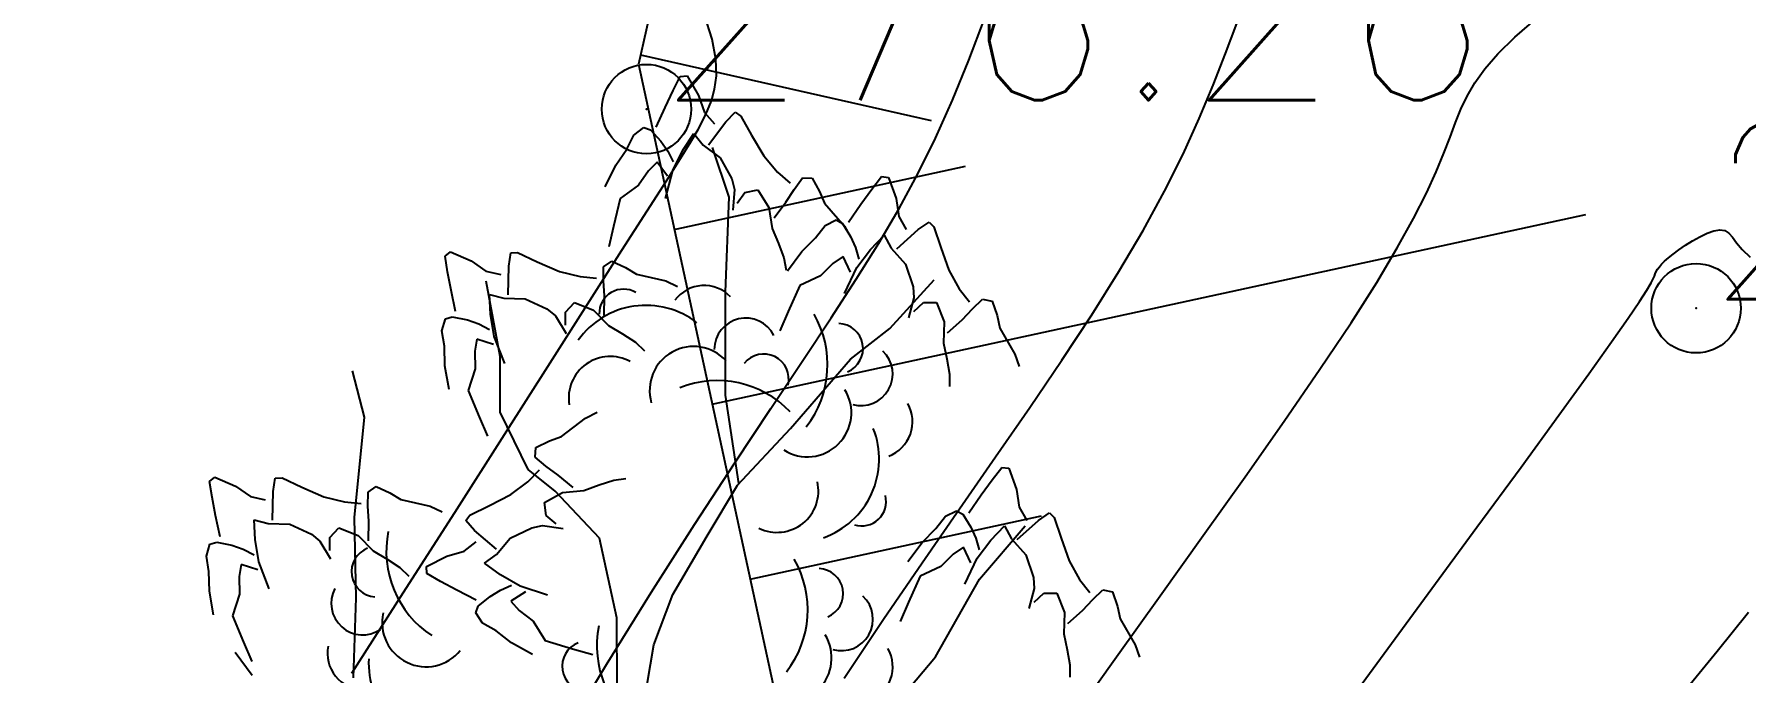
# Model space of a CAD drawing. Header units: millimetres. Extents: x 524954 to 526204, y 9523489 to 9524010.
# Drawn here: x 525318.77 to 525328.34, y 9523769.18 to 9523772.75 of the extents above; entities that cross this region are included whole.
import ezdxf
from ezdxf import colors
from ezdxf.entities.mleader import LeaderData, LeaderLine
from ezdxf.math import Vec2, Vec3

# ---------------------------------------------------------------- set-up
doc = ezdxf.new("R2010")
doc.units = ezdxf.units.MM
doc.header["$PDMODE"] = 32
doc.header["$PDSIZE"] = 0.5
doc.linetypes.add('ACAD_ISO12W100', pattern=[21, 12, -3, 0, -3, 0, -3])
for name, color, linetype in [('Arbre', 34, 'ACAD_ISO12W100'), ('CN_01_00', 3, 'Continuous'), ('CN_02_00', 4, 'Continuous'), ('CN_05_00', 6, 'Continuous'), ('ETQ IMPAIR', 7, 'Continuous'), ('Haut_Talus', 30, 'Continuous'), ('Talus', 2, 'Continuous'), ('TopoAlt', 3, 'Continuous'), ('TOPOJIS', 7, 'Continuous')]:
    doc.layers.add(name, color=color, linetype=linetype)
doc.styles.add('Simplex 1.0', font='Simplex.shx', dxfattribs={"width": 0.99, "height": 1})
doc.styles.get("Standard").update_dxf_attribs({"font": 'arial.ttf'})

# ---------------------------------------------------------------- blocks, each defined once
blk = doc.blocks.new('TCPOINT M')
at = {"color": 0}
blk.add_point((0, 0), dxfattribs=at)
at = {"layer": 'TopoAlt', "style": 'Simplex 1.0', "width": 0.99}
blk.add_attdef('ALT', (0.15, 0.15), '', height=1, dxfattribs=at)
blk = doc.blocks.new('v088')
at = {"color": 3, "linetype": 'Continuous'}
for p, q in [((-0.0239, 12.3184), (0.0161, 12.3965)), ((0.0161, 12.3965), (0.0546, 12.3999)), ((0.0546, 12.3999), (0.1184, 12.2906)), ((-0.0686, 12.2238), (-0.0239, 12.3184)), ((0.1184, 12.2906), (0.1522, 12.1952)), ((-0.1179, 12.1126), (-0.0686, 12.2238)), ((0.1522, 12.1952), (0.2074, 12.1313)), ((0.2717, 12.1435), (0.3242, 12.1966)), ((0.3242, 12.1966), (0.3557, 12.1751)), ((0.3557, 12.1751), (0.415, 12.0689)), ((-0.2828, 11.9912), (-0.2428, 12.0693)), ((-0.2428, 12.0693), (-0.1881, 12.111)), ((-0.1881, 12.111), (-0.1505, 12.0986)), ((-0.1505, 12.0986), (-0.0915, 12.0354)), ((0.0317, 11.9844), (0.0922, 12.0781)), ((0.0922, 12.0781), (0.1437, 12.0135)), ((0.1746, 12.0155), (0.2717, 12.1435)), ((0.415, 12.0689), (0.4841, 11.9528)), ((-0.344, 11.9013), (-0.2828, 11.9912)), ((-0.0915, 12.0354), (-0.0536, 11.98)), ((-0.0536, 11.98), (-0.0225, 11.9193)), ((-0.0252, 11.8718), (0.0317, 11.9844)), ((0.1437, 12.0135), (0.2395, 11.9416)), ((-0.4033, 11.7804), (-0.344, 11.9013)), ((-0.1123, 11.9179), (-0.1618, 11.8694)), ((-0.0542, 11.8389), (-0.1123, 11.9179)), ((-0.066, 11.7153), (-0.0252, 11.8718)), ((0.2395, 11.9416), (0.3048, 11.8248)), ((0.4841, 11.9528), (0.5601, 11.8616)), ((-0.2169, 11.7884), (-0.3202, 11.714)), ((-0.1618, 11.8694), (-0.2169, 11.7884)), ((0.3048, 11.8248), (0.32, 11.7651)), ((0.5601, 11.8616), (0.6304, 11.8005)), ((0.6527, 11.7656), (0.6994, 11.8293)), ((0.6994, 11.8293), (0.7544, 11.828)), ((0.7544, 11.828), (0.796, 11.7537)), ((1.0886, 11.7676), (1.1424, 11.8368)), ((1.1424, 11.8368), (1.1809, 11.833)), ((1.1809, 11.833), (1.2232, 11.7138)), ((-0.3202, 11.714), (-0.3572, 11.5582)), ((0.32, 11.7651), (0.3106, 11.6498)), ((0.3344, 11.6895), (0.378, 11.7487)), ((0.378, 11.7487), (0.4498, 11.7623)), ((0.4498, 11.7623), (0.5114, 11.6644)), ((0.5418, 11.6075), (0.6075, 11.6944)), ((0.6075, 11.6944), (0.6527, 11.7656)), ((0.796, 11.7537), (0.824, 11.6885)), ((0.824, 11.6885), (0.9344, 11.5607)), ((0.9578, 11.583), (1.027, 11.683)), ((1.027, 11.683), (1.0886, 11.7676)), ((1.2232, 11.7138), (1.2386, 11.6137)), ((0.5114, 11.6644), (0.5299, 11.5465)), ((0.827, 11.5637), (0.8886, 11.5945)), ((0.8886, 11.5945), (0.9232, 11.5753)), ((1.2386, 11.6137), (1.2809, 11.5407)), ((-0.3572, 11.5582), (-0.3824, 11.4437)), ((0.5299, 11.5465), (0.5653, 11.4632)), ((0.6962, 11.4176), (0.7732, 11.4945)), ((0.7732, 11.4945), (0.827, 11.5637)), ((0.9232, 11.5753), (0.9693, 11.5022)), ((0.9344, 11.5607), (0.97, 11.497)), ((0.9693, 11.5022), (0.9963, 11.4406)), ((1.0809, 11.4291), (1.1578, 11.5099)), ((1.1578, 11.5099), (1.1963, 11.4368)), ((1.2271, 11.433), (1.3463, 11.5407)), ((1.3463, 11.5407), (1.4079, 11.583)), ((1.4079, 11.583), (1.4348, 11.556)), ((1.4348, 11.556), (1.4733, 11.4406)), ((-1.2987, 11.3921), (-1.2695, 11.4174)), ((-1.2695, 11.4174), (-1.1537, 11.3664)), ((-0.9434, 11.3371), (-0.9319, 11.4109)), ((-0.9319, 11.4109), (-0.8938, 11.412)), ((-0.8938, 11.412), (-0.7835, 11.3608)), ((0.5653, 11.4632), (0.5962, 11.3829)), ((0.6155, 11.3099), (0.6962, 11.4176)), ((0.9963, 11.4406), (1.0155, 11.3753)), ((1.004, 11.3291), (1.0809, 11.4291)), ((1.1963, 11.4368), (1.2771, 11.3483)), ((1.4733, 11.4406), (1.5194, 11.3137)), ((-1.2853, 11.3054), (-1.2987, 11.3921)), ((-1.266, 11.2026), (-1.2853, 11.3054)), ((-1.1537, 11.3664), (-1.0704, 11.3089)), ((-1.0704, 11.3089), (-0.9882, 11.2895)), ((-0.9469, 11.1764), (-0.9434, 11.3371)), ((-0.7835, 11.3608), (-0.6595, 11.3072)), ((-0.6595, 11.3072), (-0.5444, 11.2779)), ((-0.4131, 11.2545), (-0.4126, 11.3334)), ((-0.4126, 11.3334), (-0.3673, 11.3647)), ((-0.3673, 11.3647), (-0.2901, 11.3288)), ((-0.2901, 11.3288), (-0.2291, 11.2925)), ((0.5962, 11.3829), (0.6091, 11.3149)), ((0.8693, 11.3522), (0.8001, 11.2829)), ((0.927, 11.3906), (0.8693, 11.3522)), ((0.9693, 11.3022), (0.927, 11.3906)), ((0.9347, 11.1829), (1.004, 11.3291)), ((1.2771, 11.3483), (1.3194, 11.2214)), ((1.5194, 11.3137), (1.5771, 11.2099)), ((-1.2408, 11.0836), (-1.266, 11.2026)), ((-0.5444, 11.2779), (-0.4516, 11.2697)), ((-0.4079, 11.1703), (-0.4131, 11.2545)), ((-0.2291, 11.2925), (-0.0648, 11.2537)), ((-0.0648, 11.2537), (0.0014, 11.223)), ((0.6847, 11.2291), (0.6193, 11.0829)), ((0.8001, 11.2829), (0.6847, 11.2291)), ((1.3194, 11.2214), (1.3232, 11.1598)), ((1.5771, 11.2099), (1.6348, 11.1368)), ((-1.0503, 11.1789), (-0.9708, 11.1567)), ((-1.0444, 11.0675), (-1.0503, 11.1789)), ((-0.9708, 11.1567), (-0.851, 11.1547)), ((-0.851, 11.1547), (-0.7296, 11.0984)), ((-0.6257, 11.0796), (-0.5755, 11.1328)), ((-0.5755, 11.1328), (-0.4682, 11.0896)), ((-0.4102, 11.0614), (-0.4079, 11.1703)), ((1.3232, 11.1598), (1.2925, 11.0483)), ((1.3232, 11.0829), (1.3771, 11.1329)), ((1.3771, 11.1329), (1.4502, 11.1329)), ((1.4502, 11.1329), (1.4925, 11.0252)), ((1.6502, 11.0983), (1.7079, 11.1522)), ((1.7079, 11.1522), (1.7617, 11.1406)), ((1.7617, 11.1406), (1.7887, 11.0598)), ((-1.3166, 10.9752), (-1.2967, 11.0411)), ((-1.2967, 11.0411), (-1.2589, 11.0531)), ((-1.2589, 11.0531), (-1.1741, 11.0365)), ((-1.1741, 11.0365), (-1.1109, 11.0139)), ((-1.1109, 11.0139), (-1.0501, 10.983)), ((-1.0245, 10.9429), (-1.0444, 11.0675)), ((-0.7296, 11.0984), (-0.6822, 11.0589)), ((-0.6822, 11.0589), (-0.6222, 10.96)), ((-0.6263, 11.0061), (-0.6257, 11.0796)), ((-0.4682, 11.0896), (-0.3841, 11.005)), ((0.6193, 11.0829), (0.5731, 10.9752)), ((1.4925, 11.0252), (1.4886, 10.906)), ((1.5117, 10.9637), (1.5925, 11.0368)), ((1.5925, 11.0368), (1.6502, 11.0983)), ((1.7887, 11.0598), (1.8041, 10.9906)), ((-1.3032, 10.8885), (-1.3166, 10.9752)), ((-1.122, 10.9292), (-1.1336, 10.8608)), ((-1.0286, 10.8992), (-1.122, 10.9292)), ((-0.9657, 10.7922), (-1.0245, 10.9429)), ((-0.3841, 11.005), (-0.3065, 10.9583)), ((-0.3065, 10.9583), (-0.2344, 10.9114)), ((1.8041, 10.9906), (1.8887, 10.8444)), ((-1.3, 10.7798), (-1.3032, 10.8885)), ((-1.1336, 10.8608), (-1.1308, 10.7629)), ((-0.2344, 10.9114), (-0.1841, 10.8638)), ((1.4886, 10.906), (1.5079, 10.8175)), ((1.8887, 10.8444), (1.9118, 10.7752)), ((-1.2771, 10.6471), (-1.3, 10.7798)), ((-1.1308, 10.7629), (-1.1708, 10.642)), ((1.5079, 10.8175), (1.5233, 10.7329)), ((1.5233, 10.7329), (1.5233, 10.6636)), ((-1.1708, 10.642), (-1.1094, 10.4942)), ((-1.1094, 10.4942), (-1.0628, 10.3867)), ((-0.648, 10.3846), (-0.514, 10.4875)), ((-0.514, 10.4875), (-0.4484, 10.5194)), ((-0.7912, 10.3231), (-0.7146, 10.3603)), ((-0.7146, 10.3603), (-0.648, 10.3846)), ((-0.7957, 10.2682), (-0.7912, 10.3231)), ((-0.7348, 10.218), (-0.7957, 10.2682)), ((-2.6162, 10.1323), (-2.587, 10.1577)), ((-2.587, 10.1577), (-2.4712, 10.1066)), ((-2.2608, 10.0773), (-2.2494, 10.1511)), ((-2.2494, 10.1511), (-2.2113, 10.1522)), ((-2.2113, 10.1522), (-2.101, 10.101)), ((-0.8359, 10.1311), (-0.7709, 10.1978)), ((-0.6662, 10.1688), (-0.7348, 10.218)), ((-0.5833, 10.0982), (-0.6662, 10.1688)), ((-0.3559, 10.1397), (-0.2873, 10.1487)), ((1.7617, 10.1424), (1.8156, 10.2117)), ((1.8156, 10.2117), (1.8541, 10.2078)), ((1.8541, 10.2078), (1.8964, 10.0886)), ((-2.6028, 10.0456), (-2.6162, 10.1323)), ((-2.4712, 10.1066), (-2.3879, 10.0492)), ((-2.2643, 9.9167), (-2.2608, 10.0773)), ((-2.101, 10.101), (-1.977, 10.0475)), ((-1.7305, 9.9947), (-1.7301, 10.0737)), ((-1.7301, 10.0737), (-1.6848, 10.1049)), ((-1.6848, 10.1049), (-1.6075, 10.069)), ((-1.6075, 10.069), (-1.5466, 10.0327)), ((-1.0512, 9.9981), (-0.9313, 10.0604)), ((-0.9313, 10.0604), (-0.8359, 10.1311)), ((-0.7431, 10.0152), (-0.6418, 10.0712)), ((-0.6418, 10.0712), (-0.5231, 10.0829)), ((-0.5231, 10.0829), (-0.4378, 10.1134)), ((-0.4378, 10.1134), (-0.3559, 10.1397)), ((1.631, 9.9578), (1.7002, 10.0578)), ((1.7002, 10.0578), (1.7617, 10.1424)), ((1.8964, 10.0886), (1.9118, 9.9886)), ((-2.5835, 9.9428), (-2.6028, 10.0456)), ((-2.3879, 10.0492), (-2.3057, 10.0298)), ((-1.977, 10.0475), (-1.8618, 10.0181)), ((-1.8618, 10.0181), (-1.7691, 10.0099)), ((-1.7254, 9.9105), (-1.7305, 9.9947)), ((-1.5466, 10.0327), (-1.3822, 9.9939)), ((-1.3822, 9.9939), (-1.316, 9.9632)), ((-1.1606, 9.945), (-1.0512, 9.9981)), ((-0.7336, 9.9427), (-0.7431, 10.0152)), ((1.5002, 9.9386), (1.5617, 9.9693)), ((1.5617, 9.9693), (1.5963, 9.9501)), ((1.9118, 9.9886), (1.9541, 9.9155)), ((2.0195, 9.9155), (2.081, 9.9578)), ((2.081, 9.9578), (2.1079, 9.9309)), ((-2.5582, 9.8238), (-2.5835, 9.9428)), ((-2.3678, 9.9191), (-2.2883, 9.8969)), ((-2.3619, 9.8077), (-2.3678, 9.9191)), ((-2.2883, 9.8969), (-2.1685, 9.895)), ((-2.1685, 9.895), (-2.0471, 9.8386)), ((-1.9432, 9.8199), (-1.893, 9.873)), ((-1.893, 9.873), (-1.7856, 9.8299)), ((-1.7277, 9.8016), (-1.7254, 9.9105)), ((-1.1838, 9.9148), (-1.1606, 9.945)), ((-1.1339, 9.8592), (-1.1838, 9.9148)), ((-0.9342, 9.8156), (-0.8138, 9.874)), ((-0.8138, 9.874), (-0.7533, 9.8858)), ((-0.7533, 9.8858), (-0.6387, 9.8698)), ((-0.677, 9.8958), (-0.7336, 9.9427)), ((1.3694, 9.7924), (1.4463, 9.8693)), ((1.4463, 9.8693), (1.5002, 9.9386)), ((1.5963, 9.9501), (1.6425, 9.877)), ((1.6425, 9.877), (1.6694, 9.8155)), ((1.7541, 9.8039), (1.831, 9.8847)), ((1.831, 9.8847), (1.8695, 9.8116)), ((1.9002, 9.8078), (2.0195, 9.9155)), ((2.1079, 9.9309), (2.1464, 9.8155)), ((-2.634, 9.7155), (-2.6142, 9.7814)), ((-2.6142, 9.7814), (-2.5764, 9.7933)), ((-2.5764, 9.7933), (-2.4916, 9.7768)), ((-2.4916, 9.7768), (-2.4283, 9.7541)), ((-2.3419, 9.6831), (-2.3619, 9.8077)), ((-2.0471, 9.8386), (-1.9997, 9.7992)), ((-1.9997, 9.7992), (-1.9397, 9.7002)), ((-1.9438, 9.7464), (-1.9432, 9.8199)), ((-1.7856, 9.8299), (-1.7015, 9.7452)), ((-1.1923, 9.7429), (-1.1254, 9.7944)), ((-1.0116, 9.755), (-1.1339, 9.8592)), ((-1.0114, 9.724), (-0.9342, 9.8156)), ((1.2886, 9.6847), (1.3694, 9.7924)), ((1.6002, 9.7655), (1.5425, 9.727)), ((1.6425, 9.677), (1.6002, 9.7655)), ((1.6694, 9.8155), (1.6887, 9.7501)), ((1.6771, 9.7039), (1.7541, 9.8039)), ((1.8695, 9.8116), (1.9502, 9.7232)), ((2.1464, 9.8155), (2.1926, 9.6885)), ((-2.6206, 9.6288), (-2.634, 9.7155)), ((-2.4283, 9.7541), (-2.3676, 9.7232)), ((-2.2831, 9.5325), (-2.3419, 9.6831)), ((-1.7015, 9.7452), (-1.624, 9.6985)), ((-1.624, 9.6985), (-1.5519, 9.6516)), ((-1.4022, 9.6572), (-1.2895, 9.7147)), ((-1.2895, 9.7147), (-1.1923, 9.7429)), ((-1.0789, 9.6763), (-1.0114, 9.724)), ((-0.9888, 9.6106), (-1.0789, 9.6763)), ((1.5425, 9.727), (1.4733, 9.6578)), ((1.6079, 9.5578), (1.6771, 9.7039)), ((1.9502, 9.7232), (1.9925, 9.5962)), ((2.1926, 9.6885), (2.2503, 9.5847)), ((-2.6175, 9.52), (-2.6206, 9.6288)), ((-2.4395, 9.6694), (-2.4511, 9.6011)), ((-2.4511, 9.6011), (-2.4483, 9.5032)), ((-2.3461, 9.6395), (-2.4395, 9.6694)), ((-1.5519, 9.6516), (-1.5015, 9.6041)), ((-1.401, 9.6186), (-1.4022, 9.6572)), ((-1.3254, 9.5742), (-1.401, 9.6186)), ((-1.2335, 9.5242), (-1.3254, 9.5742)), ((-0.8796, 9.5473), (-0.9888, 9.6106)), ((1.3579, 9.6039), (1.2925, 9.4577)), ((1.4733, 9.6578), (1.3579, 9.6039)), ((1.9925, 9.5962), (1.9964, 9.5347)), ((2.2503, 9.5847), (2.308, 9.5116)), ((-2.5946, 9.3874), (-2.6175, 9.52)), ((-2.4483, 9.5032), (-2.4883, 9.3823)), ((-1.1253, 9.4685), (-1.2335, 9.5242)), ((-1.1132, 9.4352), (-1.0467, 9.4905)), ((-1.0467, 9.4905), (-0.9892, 9.5252)), ((-0.9892, 9.5252), (-0.9269, 9.5527)), ((-0.8484, 9.5165), (-0.9306, 9.463)), ((-0.7257, 9.4976), (-0.8796, 9.5473)), ((1.9964, 9.5347), (1.9656, 9.4231)), ((1.9964, 9.4577), (2.0502, 9.5077)), ((2.0502, 9.5077), (2.1233, 9.5077)), ((2.1233, 9.5077), (2.1656, 9.4)), ((2.3233, 9.4731), (2.381, 9.527)), ((2.381, 9.527), (2.4349, 9.5154)), ((2.4349, 9.5154), (2.4618, 9.4347)), ((-1.1278, 9.3984), (-1.1132, 9.4352)), ((-1.0892, 9.3413), (-1.1278, 9.3984)), ((-0.9306, 9.463), (-0.885, 9.4108)), ((-0.885, 9.4108), (-0.8073, 9.3511)), ((1.2925, 9.4577), (1.2463, 9.35)), ((2.1656, 9.4), (2.1618, 9.2808)), ((2.1849, 9.3385), (2.2657, 9.4116)), ((2.2657, 9.4116), (2.3233, 9.4731)), ((2.4618, 9.4347), (2.4772, 9.3654)), ((-2.4883, 9.3823), (-2.4269, 9.2344)), ((-1.0136, 9.2969), (-1.0892, 9.3413)), ((-0.9273, 9.2307), (-1.0136, 9.2969)), ((-0.8073, 9.3511), (-0.7389, 9.2437)), ((2.4772, 9.3654), (2.5618, 9.2193)), ((-2.4269, 9.2344), (-2.3802, 9.1269)), ((-0.81, 9.1646), (-0.9273, 9.2307)), ((-0.7389, 9.2437), (-0.5855, 9.1979)), ((-0.5855, 9.1979), (-0.4727, 9.1661)), ((2.1618, 9.2808), (2.181, 9.1923)), ((2.181, 9.1923), (2.1964, 9.1077)), ((2.5618, 9.2193), (2.5849, 9.15)), ((2.1964, 9.1077), (2.1964, 9.0385))]:
    blk.add_line(p, q, dxfattribs=at)
at = {"linetype": 'Continuous'}
for p, q in [((0.2897, 11.7219), (0.1969, 11.9998)), ((0.2697, 11.1929), (0.2897, 11.7219)), ((-0.9914, 10.8307), (-1.0686, 11.252)), ((1.1882, 10.9882), (1.4374, 11.2608)), ((0.2693, 10.6145), (0.2697, 11.1929)), ((0.9679, 10.8157), (1.1882, 10.9882)), ((-0.9911, 10.5198), (-0.9914, 10.8307)), ((-1.7492, 10.4915), (-1.8168, 10.7513)), ((0.6339, 10.4293), (0.9679, 10.8157)), ((0.3448, 10.1217), (0.2693, 10.6145)), ((-1.8059, 9.9306), (-1.7492, 10.4915)), ((-0.8352, 10.1996), (-0.9911, 10.5198)), ((0.3358, 10.1122), (0.6339, 10.4293)), ((-0.6834, 10.0784), (-0.8352, 10.1996)), ((-0.4354, 9.8162), (-0.6834, 10.0784)), ((0.1676, 9.8288), (0.3358, 10.1122)), ((-1.7966, 9.483), (-1.8059, 9.9306)), ((1.6901, 9.587), (1.945, 9.8846)), ((-0.339, 9.3704), (-0.4354, 9.8162)), ((-0.0246, 9.5014), (0.1676, 9.8288)), ((1.4442, 9.1527), (1.6901, 9.587)), ((-1.8121, 9.0349), (-1.7966, 9.483)), ((-0.1306, 9.2193), (-0.0246, 9.5014)), ((-0.337, 8.9787), (-0.339, 9.3704)), ((-0.1861, 8.901), (-0.1306, 9.2193)), ((-2.3783, 9.048), (-2.4742, 9.1766)), ((1.08, 8.7222), (1.4442, 9.1527))]:
    blk.add_line(p, q, dxfattribs=at)
at = {"color": 3, "linetype": 'Continuous'}
for centre, major_axis, start_param, end_param in [((-0.3005, 11.0717), (0.0964, 0.0964), 0.254619, 2.377018), ((0.1501, 11.0237), (0.1445, 0.1445), 6.263619, 7.998733), ((-0.1756, 10.6509), (0.3298, 0.3298), 0.12682, 1.733702), ((0.3829, 10.8698), (-0.1246, 0.1246), 4.396235, 7.060094), ((0.2754, 10.7857), (0.3995, 0.3995), 4.836335, 6.022049), ((0.8987, 10.8757), (0.099, 0.099), 4.31771, 7.031286), ((-0.3757, 10.5998), (0.1641, 0.1641), 0.282297, 2.520721), ((0.0911, 10.6412), (0.1741, 0.1741), 6.236163, 8.918901), ((0.4834, 10.7051), (-0.099, 0.099), 3.680741, 6.394318), ((1.0287, 10.7332), (-0.1246, 0.1246), 2.081137, 4.744996), ((0.2226, 10.1318), (-0.3995, 0.3995), 4.689978, 5.875693), ((0.7276, 10.5169), (-0.1741, 0.1741), 1.793126, 4.475865), ((1.1114, 10.4666), (-0.1445, 0.1445), 2.713295, 4.448408), ((0.6623, 10.2582), (-0.3298, 0.3298), 2.69514, 4.302022), ((0.5573, 10.0804), (0.1641, 0.1641), 3.478918, 5.717341), ((1.0314, 10.0206), (0.0964, 0.0964), 3.62262, 5.745019), ((-1.0632, 9.7428), (0.3995, 0.3995), 2.158504, 3.344219), ((-1.6825, 9.6282), (-0.099, 0.099), -0.421529, 2.292047), ((0.1648, 9.4153), (0.3995, 0.3995), 4.836335, 6.022049), ((0.7881, 9.5054), (-0.099, 0.099), 2.746913, 5.46049), ((-1.7599, 9.4514), (-0.1246, 0.1246), 0.293965, 2.957824), ((0.9181, 9.3628), (0.1246, 0.1246), 3.651933, 6.315792), ((-1.4053, 9.3432), (0.1741, 0.1741), 2.133893, 4.816631), ((0.1148, 9.2139), (-0.3995, 0.3995), 0.587708, 1.773422), ((-1.7527, 9.1724), (-0.1445, 0.1445), 0.590553, 2.325666), ((-0.5045, 9.0993), (0.099, 0.099), 1.149268, 3.862844), ((0.617, 9.1466), (-0.1741, 0.1741), 1.793126, 4.475865), ((1.0008, 9.0963), (-0.1445, 0.1445), 2.713295, 4.448408), ((-1.2605, 9.1191), (0.3298, 0.3298), 2.307735, 3.914618)]:
    blk.add_ellipse(centre, major_axis=major_axis, ratio=1, start_param=start_param, end_param=end_param, dxfattribs=at)

msp = doc.modelspace()

# ---------------------------------------------------------------- linework, layer by layer
at = {"layer": 'CN_01_00', "flags": 128}
for points, elevation in [([(525324.5837, 9523768.9345), (525324.8239, 9523769.2718), (525325.0678, 9523769.6125), (525325.3096, 9523769.9502), (525325.5434, 9523770.2782), (525325.7631, 9523770.5901), (525325.9627, 9523770.8791), (525326.1364, 9523771.1388), (525326.2798, 9523771.3643), (525326.3952, 9523771.5577), (525326.4866, 9523771.7229), (525326.5579, 9523771.8636), (525326.613, 9523771.9837), (525326.656, 9523772.0869), (525326.6906, 9523772.1772), (525326.721, 9523772.2582), (525326.7511, 9523772.3338), (525326.7853, 9523772.407), (525326.8281, 9523772.4808), (525326.884, 9523772.5583), (525326.9575, 9523772.6424), (525327.053, 9523772.7361), (525327.175, 9523772.8424)], 273), ([(525327.9832, 9523769.0568), (525328.1846, 9523769.3043), (525328.3599, 9523769.522)], 271)]:
    msp.add_lwpolyline(points, dxfattribs=dict(at, elevation=elevation))
at = {"layer": 'CN_02_00', "flags": 128}
for points, elevation in [([(525320.5469, 9523769.1807), (525320.8351, 9523769.6287), (525321.1235, 9523770.0794), (525321.4009, 9523770.5144), (525321.6562, 9523770.9151), (525321.878, 9523771.2632), (525322.0579, 9523771.5447), (525322.1988, 9523771.7646), (525322.3063, 9523771.9325), (525322.3858, 9523772.0578), (525322.4431, 9523772.1502), (525322.4836, 9523772.2192), (525322.5129, 9523772.2744), (525322.5367, 9523772.3253), (525322.5588, 9523772.3804), (525322.5766, 9523772.4444), (525322.586, 9523772.5207), (525322.5826, 9523772.613), (525322.5622, 9523772.7247), (525322.5206, 9523772.8594)], 276), ([(525323.3012, 9523769.1526), (525323.5214, 9523769.4818), (525323.7373, 9523769.7976), (525323.9466, 9523770.1001), (525324.1476, 9523770.3896), (525324.3389, 9523770.6665), (525324.5188, 9523770.9312), (525324.6857, 9523771.184), (525324.8381, 9523771.4252), (525324.9743, 9523771.6552), (525325.0933, 9523771.8744), (525325.1968, 9523772.0828), (525325.2867, 9523772.2807), (525325.3653, 9523772.4681), (525325.4347, 9523772.6452), (525325.4971, 9523772.8121)], 274), ([(525325.988, 9523768.8355), (525326.2804, 9523769.2339), (525326.568, 9523769.6253), (525326.8404, 9523769.9961), (525327.0874, 9523770.333), (525327.2986, 9523770.6224), (525327.4663, 9523770.8542), (525327.5937, 9523771.0326), (525327.6865, 9523771.1651), (525327.7505, 9523771.2591), (525327.7913, 9523771.3221), (525327.8148, 9523771.3617), (525327.8268, 9523771.3854), (525327.8329, 9523771.4006), (525327.8381, 9523771.4137), (525327.844, 9523771.4264), (525327.8515, 9523771.4392), (525327.8612, 9523771.4526), (525327.8739, 9523771.4672), (525327.8905, 9523771.4835), (525327.9117, 9523771.5019), (525327.9382, 9523771.5231), (525327.9705, 9523771.5471), (525328.0073, 9523771.5726), (525328.0469, 9523771.5977), (525328.0876, 9523771.6206), (525328.1277, 9523771.6396), (525328.1656, 9523771.6529), (525328.1996, 9523771.6587), (525328.2281, 9523771.6551), (525328.2504, 9523771.6411), (525328.2705, 9523771.6175), (525328.2934, 9523771.5862), (525328.3244, 9523771.5487), (525328.3683, 9523771.5067)], 272)]:
    msp.add_lwpolyline(points, dxfattribs=dict(at, elevation=elevation))
at = {"layer": 'CN_05_00', "elevation": 275, "flags": 128}
msp.add_lwpolyline([(525321.7226, 9523768.8137), (525321.9718, 9523769.2293), (525322.222, 9523769.6318), (525322.4642, 9523770.0109), (525322.6894, 9523770.3563), (525322.8908, 9523770.6606), (525323.0693, 9523770.9283), (525323.2274, 9523771.1666), (525323.3682, 9523771.3828), (525323.4942, 9523771.5841), (525323.6084, 9523771.7779), (525323.7134, 9523771.9713), (525323.8121, 9523772.1717), (525323.9068, 9523772.3845), (525323.9983, 9523772.6079), (525324.0868, 9523772.8385)], dxfattribs=at)
at = {"layer": 'Haut_Talus', "flags": 128}
msp.add_lwpolyline([(525331.9496, 9523874.7262), (525336.5516, 9523864.2964), (525344.7336, 9523863.4453), (525348.1239, 9523858.4504), (525349.1693, 9523854.6606), (525345.5541, 9523839.4853), (525345.2322, 9523831.8741), (525345.0785, 9523826.7424), (525343.9105, 9523824.8388), (525341.401, 9523810.757), (525339.9359, 9523806.8729), (525334.5218, 9523802.3816), (525330.7802, 9523794.9717), (525327.2423, 9523786.801), (525323.5488, 9523778.7649), (525322.1504, 9523772.5842), (525324.1178, 9523763.5299), (525322.3678, 9523760.1194), (525321.7373, 9523757.9658)], dxfattribs=at)
at = {"layer": 'Talus'}
for p, q in [((525322.1625, 9523772.6379), (525323.7881, 9523772.2701)), ((525322.351, 9523771.6608), (525323.9797, 9523772.0147)), ((525322.5634, 9523770.6836), (525327.4494, 9523771.7453)), ((525322.7757, 9523769.7064), (525324.4044, 9523770.0603))]:
    msp.add_line(p, q, dxfattribs=at)

# ---------------------------------------------------------------- block references
at = {"layer": 'Arbre'}
msp.add_blockref('v088', (525322.3678, 9523760.1194), dxfattribs=at)
at = {"layer": 'TOPOJIS'}
ref = msp.add_blockref('TCPOINT M', (525322.1952, 9523772.3337, 276.26), dxfattribs=at)
ref.add_attrib('ALT', '276.26', (525322.2452, 9523772.3837, 276.26), dxfattribs={"layer": 'TopoAlt', "height": 1, "style": 'Simplex 1.0', "width": 0.99})
ref = msp.add_blockref('TCPOINT M', (525328.0664, 9523771.2205, 271.79), dxfattribs=at)
ref.add_attrib('ALT', '271.79', (525328.1164, 9523771.2705, 271.79), dxfattribs={"layer": 'TopoAlt', "height": 1, "style": 'Simplex 1.0', "width": 0.99})

# ---------------------------------------------------------------- next in the draw order: leaders
at = {"layer": 'ETQ IMPAIR'}
ml = msp.add_multileader_mtext('Standard', dxfattribs=at)
ml.set_content('Cheminement des piétons', color=256)
ml.set_leader_properties()
ml.build(insert=Vec2(0, 0))
ml.multileader.update_dxf_attribs({"has_text_frame": 1, "dogleg_length": 2.5, "arrow_head_size": 3.5})
ctx = ml.context
ctx.base_point, ctx.char_height, ctx.arrow_head_size, ctx.landing_gap_size, ctx.plane_origin, ctx.plane_x_axis, ctx.plane_y_axis = Vec3(525328.6284, 9523792.8782), 3.5, 3.5, 0.8, Vec3(525468.1657, 9523659.7723), Vec3(0.864942, -0.501872), Vec3(0.501872, 0.864942)
ctx.text_align_type = 1
notes = []
notes.append((ctx, [(1, (1, 1, 0), (525326.466, 9523794.1328), (0.864942, -0.501872), 2.5, [(0, [(525289.2903, 9523763.2481)], 0, [])])]))
ctx.mtext.insert, ctx.mtext.text_direction, ctx.mtext.rotation, ctx.mtext.alignment, ctx.mtext.flow_direction = Vec3(525354.8219, 9523780.2647), Vec3(0.864942, -0.501872), 5.757423, 2, 5
ctx.mtext.has_bg_fill, ctx.mtext.bg_color, ctx.mtext.bg_scale_factor, ctx.mtext.bg_transparency, ctx.mtext.use_window_bg_color = 1, -1027028792, 1.5, 0, 1
for ctx, leaders in notes:
    for number, flags, end, landing, length, lines in leaders:
        leader = LeaderData()
        leader.index, (leader.has_last_leader_line, leader.has_dogleg_vector, leader.attachment_direction) = number, flags
        leader.last_leader_point, leader.dogleg_vector, leader.dogleg_length = Vec3(end), Vec3(landing), length
        for number, points, colour, breaks in lines:
            line = LeaderLine()
            line.index, line.vertices, line.color, line.breaks = number, Vec3.list(points), colors.encode_raw_color(colour), breaks
            leader.lines.append(line)
        ctx.leaders.append(leader)

doc.saveas('drawing.dxf')
